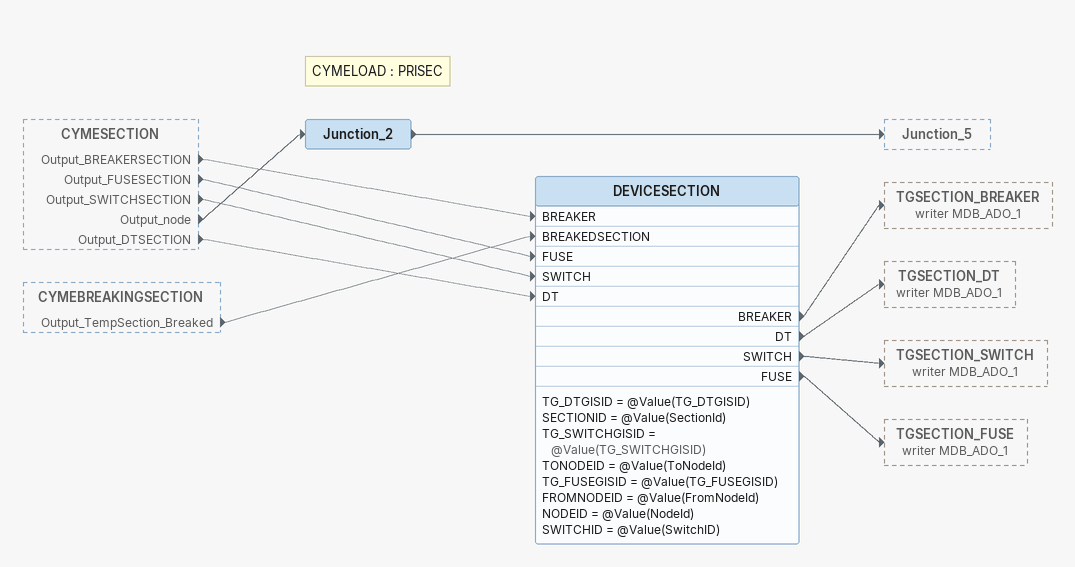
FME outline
CYMESECTION [outside]
    Output_BREAKERSECTION -> DEVICESECTION [BREAKER]
    Output_FUSESECTION -> DEVICESECTION [FUSE]
    Output_SWITCHSECTION -> DEVICESECTION [SWITCH]
    Output_node -> Junction_2
    Output_DTSECTION -> DEVICESECTION [DT]
CYMEBREAKINGSECTION [outside]
    Output_TempSection_Breaked -> DEVICESECTION [BREAKEDSECTION]
Note: CYMELOAD : PRISEC
Junction_2
    -> Junction_5
DEVICESECTION
    TG_DTGISID = @Value(TG_DTGISID)
    SECTIONID = @Value(SectionId)
    TG_SWITCHGISID = @Value(TG_SWITCHGISID)
    TONODEID = @Value(ToNodeId)
    TG_FUSEGISID = @Value(TG_FUSEGISID)
    FROMNODEID = @Value(FromNodeId)
    NODEID = @Value(NodeId)
    SWITCHID = @Value(SwitchID)
    BREAKER -> TGSECTION_BREAKER (writer MDB_ADO_1)
    DT -> TGSECTION_DT (writer MDB_ADO_1)
    SWITCH -> TGSECTION_SWITCH (writer MDB_ADO_1)
    FUSE -> TGSECTION_FUSE (writer MDB_ADO_1)
